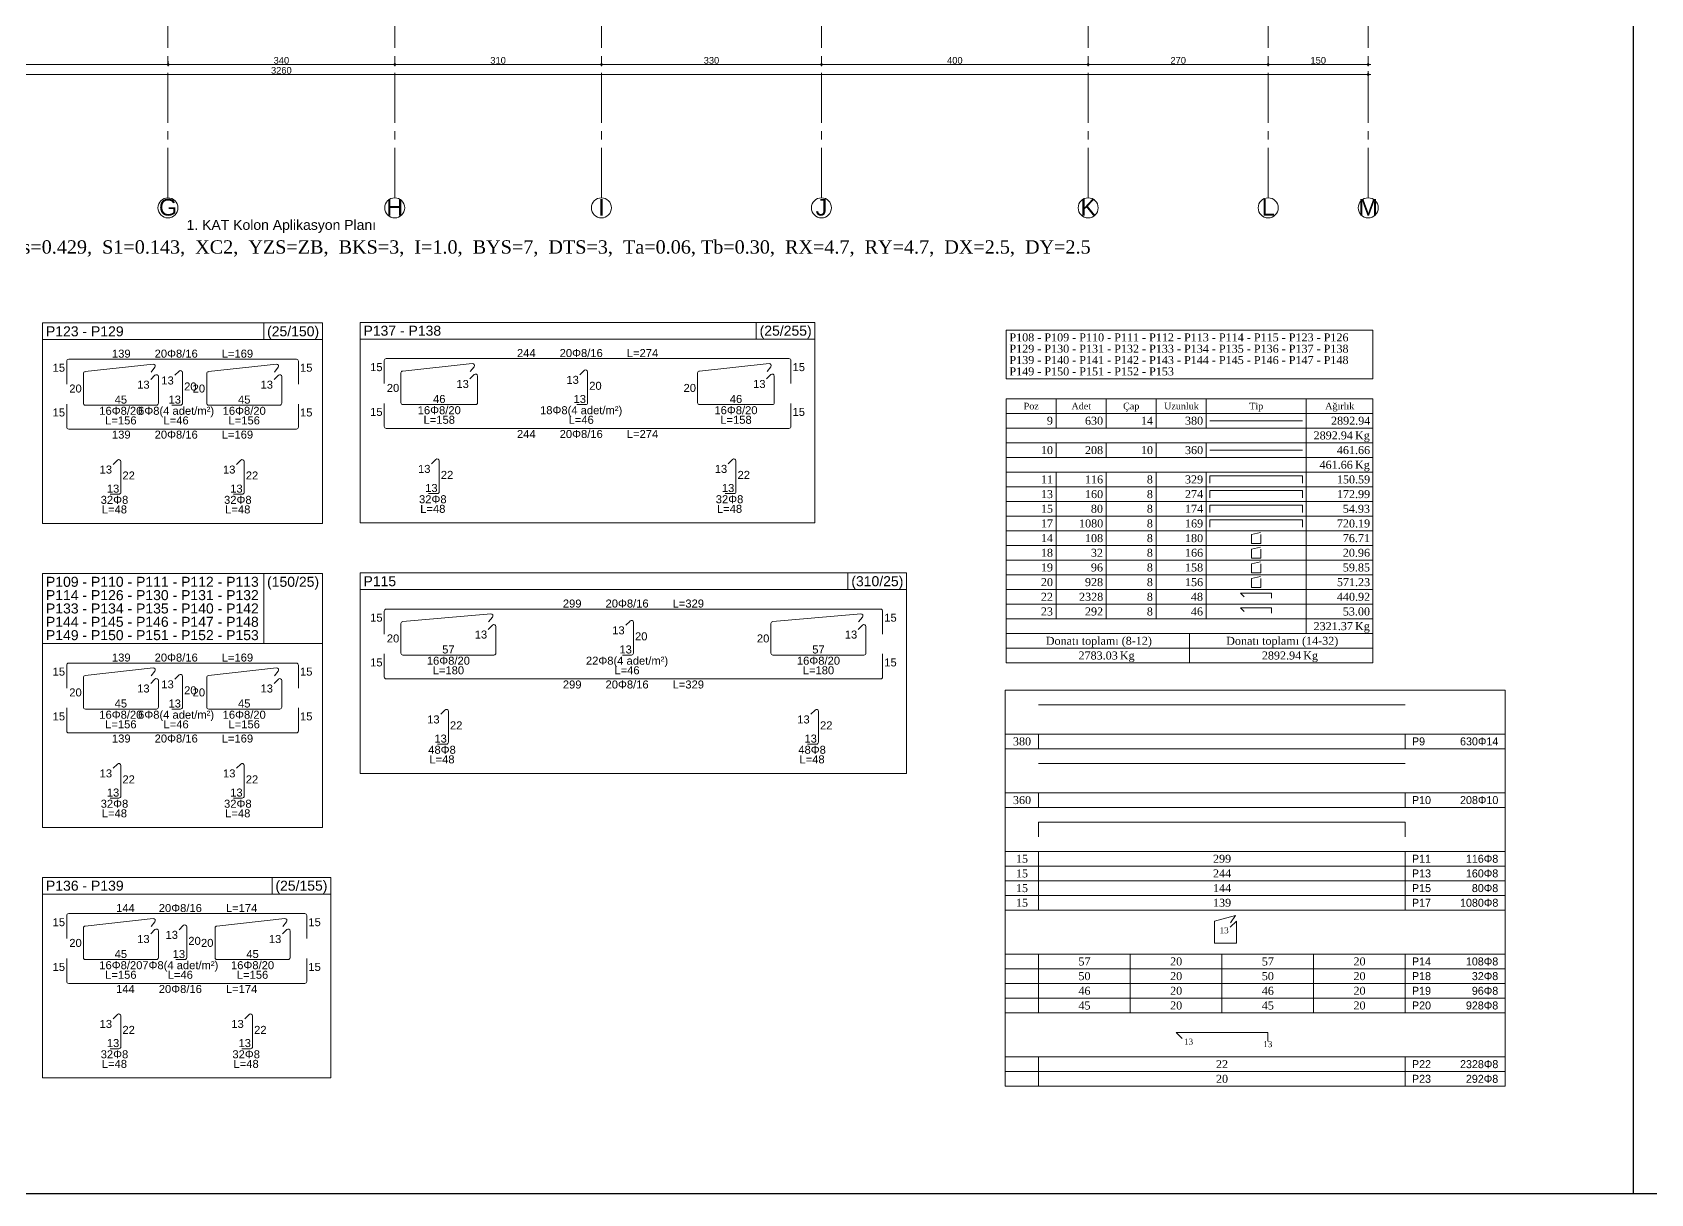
# Model space of a CAD drawing. Header units: millimetres. Extents: x 2232 to 85269, y -3593 to 5869.
# Drawn here: x 25993 to 28420, y 1369 to 3110 of the extents above; entities that cross this region are included whole.
import ezdxf

# ---------------------------------------------------------------- set-up
doc = ezdxf.new("R2010")
doc.units = ezdxf.units.MM
doc.linetypes.add('CENTER2', pattern=[112.5, 75, -12.5, 12.5, -12.5])
doc.linetypes.add('DASHDOT2', pattern=[12.7, 6.35, -3.175, 0, -3.175])
doc.layers.add('aks', color=251, linetype='DASHDOT2', lineweight=35)
for name, color, linetype in [('Donatı Metraj Tablosu', 7, 'Continuous'), ('Donatı Topl. Uzun. Yazısı', 7, 'Continuous'), ('Donatı Uz. Yazısı', 7, 'Continuous'), ('Donatı Yazısı', 7, 'Continuous'), ('Donatı Çizgisi', 7, 'Continuous'), ('Kolon', 7, 'Continuous'), ('Standart', 7, 'Continuous'), ('Ölçülendirme', 7, 'Continuous')]:
    doc.layers.add(name, color=color, linetype=linetype)
doc.styles.add('arial_1_18', font='arial.ttf', dxfattribs={"height": 0.2})
doc.styles.add('symbol_1_18', font='symbol.ttf', dxfattribs={"height": 0.2})
doc.styles.add('times new roman_1_18', font='times.ttf', dxfattribs={"height": 0.2})

# ---------------------------------------------------------------- blocks, each defined once
blk = doc.blocks.new('IDE999Entity6793')
at = {"layer": 'Donatı Çizgisi', "color": 1, "linetype": 'Continuous', "lineweight": 5}
for points in [[(16224.8, 2346.9), (16224.8, 2312.4)], [(16569.3, 2349.9), (16227.8, 2349.9)], [(16393.4, 2332.2), (16387.1, 2325.8)], [(16398.5, 2284), (16398.5, 2330.1)], [(16572.3, 2312.4), (16572.3, 2346.9)], [(16224.8, 2282.8), (16224.8, 2248.3)], [(16572.3, 2248.3), (16572.3, 2282.8)], [(16382.3, 2281), (16395.5, 2281)], [(16227.8, 2245.3), (16569.3, 2245.3)], [(16300.9, 2198.6), (16294.6, 2192.3)], [(16306, 2150.5), (16306, 2196.5)], [(16485.9, 2198.6), (16479.6, 2192.3)], [(16491, 2150.5), (16491, 2196.5)], [(16289.8, 2147.5), (16303, 2147.5)], [(16474.8, 2147.5), (16488, 2147.5)]]:
    blk.add_lwpolyline(points, dxfattribs=at)
at = {"layer": 'Donatı Çizgisi', "color": 5, "linetype": 'Continuous', "lineweight": 5}
for points in [[(16354.4, 2342.7), (16252.5, 2331.3)], [(16351.5, 2330.8), (16357.1, 2337.8)], [(16539.4, 2342.7), (16437.5, 2331.3)], [(16536.5, 2330.8), (16542.1, 2337.8)], [(16249.8, 2328.4), (16249.8, 2284)], [(16357.2, 2325.9), (16350.8, 2319.6)], [(16362.3, 2284), (16362.3, 2323.8)], [(16434.8, 2328.4), (16434.8, 2284)], [(16542.2, 2325.9), (16535.8, 2319.6)], [(16547.3, 2284), (16547.3, 2323.8)], [(16252.8, 2281), (16359.3, 2281)], [(16437.8, 2281), (16544.3, 2281)]]:
    blk.add_lwpolyline(points, dxfattribs=at)
at = {"layer": 'Donatı Çizgisi', "color": 1, "linetype": 'Continuous', "lineweight": 5}
for centre, start, end in [((16227.8, 2346.9), 90, 180), ((16395.5, 2330.1), 0, 135), ((16569.3, 2346.9), 0, 90), ((16395.5, 2284), 270, 0), ((16227.8, 2248.3), 180, 270), ((16569.3, 2248.3), 270, 0), ((16303, 2196.5), 0, 135), ((16488, 2196.5), 0, 135), ((16303, 2150.5), 270, 0), ((16488, 2150.5), 270, 0)]:
    blk.add_arc(centre, 3, start, end, dxfattribs=at)
at = {"layer": 'Donatı Çizgisi', "color": 5, "linetype": 'Continuous', "lineweight": 5}
for centre, start, end in [((16252.8, 2328.4), 96.3402, 180), ((16354.7, 2339.7), 321.3402, 96.3402), ((16437.8, 2328.4), 96.3402, 180), ((16539.7, 2339.7), 321.3402, 96.3402), ((16359.3, 2323.8), 0, 135), ((16544.3, 2323.8), 0, 135), ((16252.8, 2284), 180, 270), ((16359.3, 2284), 270, 0), ((16437.8, 2284), 180, 270), ((16544.3, 2284), 270, 0)]:
    blk.add_arc(centre, 3, start, end, dxfattribs=at)
at = {"layer": 'Standart', "color": 1, "linetype": 'Continuous', "lineweight": 5}
for points in [[(16188.7, 2379.4), (16188.7, 2484.4)], [(16188.7, 2484.4), (16608.3, 2484.4)], [(16520.3, 2484.4), (16520.3, 2379.4)], [(16608.3, 2484.4), (16608.3, 2379.4)], [(16188.7, 2379.4), (16608.3, 2379.4)], [(16188.7, 2103.7), (16188.7, 2379.4)], [(16608.3, 2379.4), (16608.3, 2103.7)], [(16608.3, 2103.7), (16188.7, 2103.7)]]:
    blk.add_lwpolyline(points, dxfattribs=at)
at = {"layer": 'Donatı Topl. Uzun. Yazısı', "color": 1, "linetype": 'Continuous', "lineweight": 5, "style": 'arial_1_18'}
for s, p in [('L=169', (16457.3, 2352.3)), ('L=156', (16282.5, 2252.2)), ('L=46', (16370, 2252.2)), ('L=156', (16467.5, 2252.2)), ('L=169', (16457.3, 2230.9)), ('L=48', (16277.5, 2118.7)), ('L=48', (16462.5, 2118.7))]:
    blk.add_text(s, height=12, rotation=360, dxfattribs=at).set_placement(p)
at = {"layer": 'Donatı Uz. Yazısı', "color": 1, "linetype": 'Continuous', "lineweight": 5, "style": 'arial_1_18'}
for s, p in [('139', (16292.7, 2352.3)), ('15', (16203.7, 2331.2)), ('15', (16574.7, 2331.2)), ('20', (16228.7, 2300)), ('13', (16330.5, 2305.9)), ('13', (16366.7, 2312.1)), ('20', (16400.9, 2303.2)), ('20', (16413.7, 2300)), ('13', (16515.5, 2305.9)), ('45', (16296.7, 2283.4)), ('13', (16377.5, 2283.4)), ('45', (16481.7, 2283.4)), ('15', (16203.7, 2264.1)), ('15', (16574.7, 2264.1)), ('139', (16292.7, 2230.9)), ('13', (16274.2, 2178.6)), ('13', (16459.2, 2178.6)), ('13', (16285, 2149.9)), ('22', (16308.4, 2169.6)), ('13', (16470, 2149.9)), ('22', (16493.4, 2169.6))]:
    blk.add_text(s, height=12, rotation=360, dxfattribs=at).set_placement(p)
at = {"layer": 'Donatı Yazısı', "color": 1, "linetype": 'Continuous', "lineweight": 5, "style": 'arial_1_18'}
for s, p in [('20Φ8/16', (16356.7, 2352.3)), ('16Φ8/20', (16273.7, 2266.6)), ('6Φ8(4 adet/m²)', (16331.9, 2266.6)), ('16Φ8/20', (16458.7, 2266.6)), ('20Φ8/16', (16356.7, 2230.9)), ('32Φ8', (16275.8, 2133.1)), ('32Φ8', (16460.8, 2133.1))]:
    blk.add_text(s, height=12, rotation=360, dxfattribs=at).set_placement(p)
at = {"layer": 'Standart', "color": 1, "linetype": 'Continuous', "lineweight": 5, "style": 'arial_1_18'}
for s, p in [('P109 - P110 - P111 - P112 - P113', (16193.7, 2464.4)), ('(150/25)', (16525.3, 2464.4)), ('P114 - P126 - P130 - P131 - P132', (16193.7, 2444.4)), ('P133 - P134 - P135 - P140 - P142', (16193.7, 2424.4)), ('P144 - P145 - P146 - P147 - P148', (16193.7, 2404.4)), ('P149 - P150 - P151 - P152 - P153', (16193.7, 2384.4))]:
    blk.add_text(s, height=15, dxfattribs=at).set_placement(p)
blk = doc.blocks.new('IDE999Entity6794')
at = {"layer": 'Donatı Çizgisi', "color": 1, "linetype": 'Continuous', "lineweight": 5}
for points in [[(16224.8, 1595.6), (16224.8, 1561.1)], [(16831.8, 1598.6), (16227.8, 1598.6)], [(16524.7, 1580.9), (16518.3, 1574.5)], [(16529.8, 1532.7), (16529.8, 1578.8)], [(16834.8, 1561.1), (16834.8, 1595.6)], [(16224.8, 1531.5), (16224.8, 1497)], [(16513.5, 1529.7), (16526.8, 1529.7)], [(16834.8, 1497), (16834.8, 1531.5)], [(16227.8, 1494), (16831.8, 1494)], [(16302.2, 1447.3), (16295.8, 1441)], [(16307.3, 1399.2), (16307.3, 1445.2)], [(16747.2, 1447.3), (16740.8, 1441)], [(16752.3, 1399.2), (16752.3, 1445.2)], [(16291, 1396.2), (16304.3, 1396.2)], [(16736, 1396.2), (16749.3, 1396.2)]]:
    blk.add_lwpolyline(points, dxfattribs=at)
at = {"layer": 'Donatı Çizgisi', "color": 5, "linetype": 'Continuous', "lineweight": 5}
for points in [[(16356.9, 1591.4), (16252.5, 1580)], [(16353.9, 1579.5), (16359.6, 1586.5)], [(16801.9, 1591.4), (16697.5, 1580)], [(16798.9, 1579.5), (16804.6, 1586.5)], [(16249.8, 1577.1), (16249.8, 1532.7)], [(16359.7, 1574.6), (16353.3, 1568.3)], [(16364.8, 1532.7), (16364.8, 1572.5)], [(16694.8, 1577.1), (16694.8, 1532.7)], [(16804.7, 1574.6), (16798.3, 1568.3)], [(16809.8, 1532.7), (16809.8, 1572.5)], [(16252.8, 1529.7), (16361.8, 1529.7)], [(16697.8, 1529.7), (16806.8, 1529.7)]]:
    blk.add_lwpolyline(points, dxfattribs=at)
at = {"layer": 'Donatı Çizgisi', "color": 1, "linetype": 'Continuous', "lineweight": 5}
for centre, start, end in [((16227.8, 1595.6), 90, 180), ((16526.8, 1578.8), 0, 135), ((16831.8, 1595.6), 0, 90), ((16526.8, 1532.7), 270, 0), ((16227.8, 1497), 180, 270), ((16831.8, 1497), 270, 0), ((16304.3, 1445.2), 0, 135), ((16749.3, 1445.2), 0, 135), ((16304.3, 1399.2), 270, 0), ((16749.3, 1399.2), 270, 0)]:
    blk.add_arc(centre, 3, start, end, dxfattribs=at)
at = {"layer": 'Donatı Çizgisi', "color": 5, "linetype": 'Continuous', "lineweight": 5}
for centre, start, end in [((16252.8, 1577.1), 96.2034, 180), ((16357.2, 1588.4), 321.2034, 96.2034), ((16697.8, 1577.1), 96.2034, 180), ((16802.2, 1588.4), 321.2034, 96.2034), ((16361.8, 1572.5), 0, 135), ((16806.8, 1572.5), 0, 135), ((16252.8, 1532.7), 180, 270), ((16361.8, 1532.7), 270, 0), ((16697.8, 1532.7), 180, 270), ((16806.8, 1532.7), 270, 0)]:
    blk.add_arc(centre, 3, start, end, dxfattribs=at)
at = {"layer": 'Standart', "color": 1, "linetype": 'Continuous', "lineweight": 5}
for points in [[(16188.7, 1628), (16188.7, 1653)], [(16188.7, 1653), (16870.8, 1653)], [(16782.8, 1653), (16782.8, 1628)], [(16870.8, 1653), (16870.8, 1628)], [(16188.7, 1628), (16870.8, 1628)], [(16188.7, 1352.4), (16188.7, 1628)], [(16870.8, 1628), (16870.8, 1352.4)], [(16870.8, 1352.4), (16188.7, 1352.4)]]:
    blk.add_lwpolyline(points, dxfattribs=at)
at = {"layer": 'Donatı Topl. Uzun. Yazısı', "color": 1, "linetype": 'Continuous', "lineweight": 5, "style": 'arial_1_18'}
for s, p in [('L=274', (16588.6, 1601)), ('L=158', (16283.8, 1500.9)), ('L=46', (16501.3, 1500.9)), ('L=158', (16728.8, 1500.9)), ('L=274', (16588.6, 1479.6)), ('L=48', (16278.8, 1367.4)), ('L=48', (16723.8, 1367.4))]:
    blk.add_text(s, height=12, rotation=360, dxfattribs=at).set_placement(p)
at = {"layer": 'Donatı Uz. Yazısı', "color": 1, "linetype": 'Continuous', "lineweight": 5, "style": 'arial_1_18'}
for s, p in [('244', (16423.9, 1601)), ('15', (16203.7, 1579.9)), ('15', (16837.2, 1579.9)), ('20', (16228.7, 1548.7)), ('13', (16333, 1554.6)), ('13', (16498, 1560.8)), ('20', (16532.2, 1551.9)), ('20', (16673.7, 1548.7)), ('13', (16778, 1554.6)), ('46', (16298, 1532.1)), ('13', (16508.7, 1532.1)), ('46', (16743, 1532.1)), ('15', (16203.7, 1512.8)), ('15', (16837.2, 1512.8)), ('244', (16423.9, 1479.6)), ('13', (16275.5, 1427.3)), ('13', (16720.5, 1427.3)), ('13', (16286.2, 1398.6)), ('22', (16309.7, 1418.3)), ('13', (16731.2, 1398.6)), ('22', (16754.7, 1418.3))]:
    blk.add_text(s, height=12, rotation=360, dxfattribs=at).set_placement(p)
at = {"layer": 'Donatı Yazısı', "color": 1, "linetype": 'Continuous', "lineweight": 5, "style": 'arial_1_18'}
for s, p in [('20Φ8/16', (16487.9, 1601)), ('16Φ8/20', (16275, 1515.3)), ('18Φ8(4 adet/m²)', (16458.5, 1515.3)), ('16Φ8/20', (16720, 1515.3)), ('20Φ8/16', (16487.9, 1479.6)), ('32Φ8', (16277, 1381.8)), ('32Φ8', (16722, 1381.8))]:
    blk.add_text(s, height=12, rotation=360, dxfattribs=at).set_placement(p)
at = {"layer": 'Standart', "color": 1, "linetype": 'Continuous', "lineweight": 5, "style": 'arial_1_18'}
for s, p in [('P137 - P138', (16193.7, 1633)), ('(25/255)', (16787.8, 1633))]:
    blk.add_text(s, height=15, dxfattribs=at).set_placement(p)
blk = doc.blocks.new('IDE999Entity6795')
at = {"layer": 'Donatı Çizgisi', "color": 1, "linetype": 'Continuous', "lineweight": 5}
for points in [[(16224.8, 1971.3), (16224.8, 1936.8)], [(16581.8, 1974.3), (16227.8, 1974.3)], [(16584.8, 1936.8), (16584.8, 1971.3)], [(16399.7, 1956.5), (16393.3, 1950.2)], [(16404.8, 1908.4), (16404.8, 1954.4)], [(16224.8, 1907.2), (16224.8, 1872.7)], [(16388.5, 1905.4), (16401.8, 1905.4)], [(16584.8, 1872.7), (16584.8, 1907.2)], [(16227.8, 1869.7), (16581.8, 1869.7)], [(16300.9, 1823), (16294.6, 1816.6)], [(16306, 1774.8), (16306, 1820.9)], [(16498.4, 1823), (16492.1, 1816.6)], [(16503.5, 1774.8), (16503.5, 1820.9)], [(16289.8, 1771.8), (16303, 1771.8)], [(16487.3, 1771.8), (16500.5, 1771.8)]]:
    blk.add_lwpolyline(points, dxfattribs=at)
at = {"layer": 'Donatı Çizgisi', "color": 5, "linetype": 'Continuous', "lineweight": 5}
for points in [[(16354.4, 1967), (16252.5, 1955.7)], [(16551.9, 1967), (16450, 1955.7)], [(16249.8, 1952.7), (16249.8, 1908.4)], [(16357.2, 1950.3), (16350.8, 1943.9)], [(16351.5, 1955.1), (16357.1, 1962.2)], [(16362.3, 1908.4), (16362.3, 1948.2)], [(16447.3, 1952.7), (16447.3, 1908.4)], [(16554.7, 1950.3), (16548.3, 1943.9)], [(16549, 1955.1), (16554.6, 1962.2)], [(16559.8, 1908.4), (16559.8, 1948.2)], [(16252.8, 1905.4), (16359.3, 1905.4)], [(16450.3, 1905.4), (16556.8, 1905.4)]]:
    blk.add_lwpolyline(points, dxfattribs=at)
at = {"layer": 'Donatı Çizgisi', "color": 1, "linetype": 'Continuous', "lineweight": 5}
for centre, start, end in [((16227.8, 1971.3), 90, 180), ((16581.8, 1971.3), 0, 90), ((16401.8, 1954.4), 0, 135), ((16401.8, 1908.4), 270, 0), ((16227.8, 1872.7), 180, 270), ((16581.8, 1872.7), 270, 0), ((16303, 1820.9), 0, 135), ((16500.5, 1820.9), 0, 135), ((16303, 1774.8), 270, 0), ((16500.5, 1774.8), 270, 0)]:
    blk.add_arc(centre, 3, start, end, dxfattribs=at)
at = {"layer": 'Donatı Çizgisi', "color": 5, "linetype": 'Continuous', "lineweight": 5}
for centre, start, end in [((16354.7, 1964), 321.3402, 96.3402), ((16552.2, 1964), 321.3402, 96.3402), ((16252.8, 1952.7), 96.3402, 180), ((16359.3, 1948.2), 0, 135), ((16450.3, 1952.7), 96.3402, 180), ((16556.8, 1948.2), 0, 135), ((16252.8, 1908.4), 180, 270), ((16359.3, 1908.4), 270, 0), ((16450.3, 1908.4), 180, 270), ((16556.8, 1908.4), 270, 0)]:
    blk.add_arc(centre, 3, start, end, dxfattribs=at)
at = {"layer": 'Standart', "color": 1, "linetype": 'Continuous', "lineweight": 5}
for points in [[(16188.7, 2003.7), (16188.7, 2028.7)], [(16188.7, 2028.7), (16620.8, 2028.7)], [(16532.8, 2028.7), (16532.8, 2003.7)], [(16620.8, 2028.7), (16620.8, 2003.7)], [(16188.7, 2003.7), (16620.8, 2003.7)], [(16188.7, 1728), (16188.7, 2003.7)], [(16620.8, 2003.7), (16620.8, 1728)], [(16620.8, 1728), (16188.7, 1728)]]:
    blk.add_lwpolyline(points, dxfattribs=at)
at = {"layer": 'Donatı Topl. Uzun. Yazısı', "color": 1, "linetype": 'Continuous', "lineweight": 5, "style": 'arial_1_18'}
for s, p in [('L=174', (16463.6, 1976.7)), ('L=156', (16282.5, 1876.6)), ('L=46', (16376.3, 1876.6)), ('L=156', (16480, 1876.6)), ('L=174', (16463.6, 1855.3)), ('L=48', (16277.5, 1743)), ('L=48', (16475, 1743))]:
    blk.add_text(s, height=12, rotation=360, dxfattribs=at).set_placement(p)
at = {"layer": 'Donatı Uz. Yazısı', "color": 1, "linetype": 'Continuous', "lineweight": 5, "style": 'arial_1_18'}
for s, p in [('15', (16203.7, 1955.5)), ('144', (16298.9, 1976.7)), ('15', (16587.2, 1955.5)), ('13', (16330.5, 1930.2)), ('13', (16373, 1936.5)), ('13', (16528, 1930.2)), ('20', (16228.7, 1924.4)), ('45', (16296.7, 1907.8)), ('13', (16383.7, 1907.8)), ('20', (16407.2, 1927.5)), ('20', (16426.2, 1924.4)), ('45', (16494.2, 1907.8)), ('15', (16203.7, 1888.4)), ('15', (16587.2, 1888.4)), ('144', (16298.9, 1855.3)), ('13', (16274.2, 1802.9)), ('22', (16308.4, 1794)), ('13', (16471.7, 1802.9)), ('22', (16505.9, 1794)), ('13', (16285, 1774.2)), ('13', (16482.5, 1774.2))]:
    blk.add_text(s, height=12, rotation=360, dxfattribs=at).set_placement(p)
at = {"layer": 'Donatı Yazısı', "color": 1, "linetype": 'Continuous', "lineweight": 5, "style": 'arial_1_18'}
for s, p in [('20Φ8/16', (16362.9, 1976.7)), ('16Φ8/20', (16273.7, 1891)), ('7Φ8(4 adet/m²)', (16338.2, 1891)), ('16Φ8/20', (16471.2, 1891)), ('20Φ8/16', (16362.9, 1855.3)), ('32Φ8', (16275.8, 1757.4)), ('32Φ8', (16473.3, 1757.4))]:
    blk.add_text(s, height=12, rotation=360, dxfattribs=at).set_placement(p)
at = {"layer": 'Standart', "color": 1, "linetype": 'Continuous', "lineweight": 5, "style": 'arial_1_18'}
for s, p in [('P136 - P139', (16193.7, 2008.7)), ('(25/155)', (16537.8, 2008.7))]:
    blk.add_text(s, height=15, dxfattribs=at).set_placement(p)
blk = doc.blocks.new('IDE999Entity6796')
at = {"layer": 'Donatı Çizgisi', "color": 1, "linetype": 'Continuous', "lineweight": 5}
for points in [[(16224.8, 2802.6), (16224.8, 2768.1)], [(16569.3, 2805.6), (16227.8, 2805.6)], [(16572.3, 2768.1), (16572.3, 2802.6)], [(16393.4, 2787.8), (16387.1, 2781.5)], [(16398.5, 2739.7), (16398.5, 2785.7)], [(16224.8, 2738.5), (16224.8, 2704)], [(16382.3, 2736.7), (16395.5, 2736.7)], [(16572.3, 2704), (16572.3, 2738.5)], [(16227.8, 2701), (16569.3, 2701)], [(16300.9, 2654.3), (16294.6, 2647.9)], [(16306, 2606.2), (16306, 2652.2)], [(16485.9, 2654.3), (16479.6, 2647.9)], [(16491, 2606.2), (16491, 2652.2)], [(16289.8, 2603.2), (16303, 2603.2)], [(16474.8, 2603.2), (16488, 2603.2)]]:
    blk.add_lwpolyline(points, dxfattribs=at)
at = {"layer": 'Donatı Çizgisi', "color": 5, "linetype": 'Continuous', "lineweight": 5}
for points in [[(16354.4, 2798.3), (16252.5, 2787)], [(16351.5, 2786.4), (16357.1, 2793.5)], [(16539.4, 2798.3), (16437.5, 2787)], [(16536.5, 2786.4), (16542.1, 2793.5)], [(16249.8, 2784), (16249.8, 2739.7)], [(16357.2, 2781.6), (16350.8, 2775.2)], [(16362.3, 2739.7), (16362.3, 2779.5)], [(16434.8, 2784), (16434.8, 2739.7)], [(16542.2, 2781.6), (16535.8, 2775.2)], [(16547.3, 2739.7), (16547.3, 2779.5)], [(16252.8, 2736.7), (16359.3, 2736.7)], [(16437.8, 2736.7), (16544.3, 2736.7)]]:
    blk.add_lwpolyline(points, dxfattribs=at)
at = {"layer": 'Donatı Çizgisi', "color": 1, "linetype": 'Continuous', "lineweight": 5}
for centre, start, end in [((16227.8, 2802.6), 90, 180), ((16569.3, 2802.6), 0, 90), ((16395.5, 2785.7), 0, 135), ((16395.5, 2739.7), 270, 0), ((16227.8, 2704), 180, 270), ((16569.3, 2704), 270, 0), ((16303, 2652.2), 0, 135), ((16488, 2652.2), 0, 135), ((16303, 2606.2), 270, 0), ((16488, 2606.2), 270, 0)]:
    blk.add_arc(centre, 3, start, end, dxfattribs=at)
at = {"layer": 'Donatı Çizgisi', "color": 5, "linetype": 'Continuous', "lineweight": 5}
for centre, start, end in [((16354.7, 2795.3), 321.3402, 96.3402), ((16539.7, 2795.3), 321.3402, 96.3402), ((16252.8, 2784), 96.3402, 180), ((16359.3, 2779.5), 0, 135), ((16437.8, 2784), 96.3402, 180), ((16544.3, 2779.5), 0, 135), ((16252.8, 2739.7), 180, 270), ((16359.3, 2739.7), 270, 0), ((16437.8, 2739.7), 180, 270), ((16544.3, 2739.7), 270, 0)]:
    blk.add_arc(centre, 3, start, end, dxfattribs=at)
at = {"layer": 'Standart', "color": 1, "linetype": 'Continuous', "lineweight": 5}
for points in [[(16188.7, 2835), (16188.7, 2860)], [(16188.7, 2860), (16608.3, 2860)], [(16520.3, 2860), (16520.3, 2835)], [(16608.3, 2860), (16608.3, 2835)], [(16188.7, 2835), (16608.3, 2835)], [(16188.7, 2559.4), (16188.7, 2835)], [(16608.3, 2835), (16608.3, 2559.4)], [(16608.3, 2559.4), (16188.7, 2559.4)]]:
    blk.add_lwpolyline(points, dxfattribs=at)
at = {"layer": 'Donatı Topl. Uzun. Yazısı', "color": 1, "linetype": 'Continuous', "lineweight": 5, "style": 'arial_1_18'}
for s, p in [('L=169', (16457.3, 2808)), ('L=156', (16282.5, 2707.9)), ('L=46', (16370, 2707.9)), ('L=156', (16467.5, 2707.9)), ('L=169', (16457.3, 2686.6)), ('L=48', (16277.5, 2574.4)), ('L=48', (16462.5, 2574.4))]:
    blk.add_text(s, height=12, rotation=360, dxfattribs=at).set_placement(p)
at = {"layer": 'Donatı Uz. Yazısı', "color": 1, "linetype": 'Continuous', "lineweight": 5, "style": 'arial_1_18'}
for s, p in [('139', (16292.7, 2808)), ('15', (16203.7, 2786.9)), ('15', (16574.7, 2786.9)), ('20', (16228.7, 2755.7)), ('13', (16330.5, 2761.5)), ('13', (16366.7, 2767.8)), ('20', (16400.9, 2758.8)), ('20', (16413.7, 2755.7)), ('13', (16515.5, 2761.5)), ('45', (16296.7, 2739.1)), ('13', (16377.5, 2739.1)), ('45', (16481.7, 2739.1)), ('15', (16203.7, 2719.8)), ('15', (16574.7, 2719.8)), ('139', (16292.7, 2686.6)), ('13', (16274.2, 2634.2)), ('13', (16459.2, 2634.2)), ('22', (16308.4, 2625.3)), ('22', (16493.4, 2625.3)), ('13', (16285, 2605.6)), ('13', (16470, 2605.6))]:
    blk.add_text(s, height=12, rotation=360, dxfattribs=at).set_placement(p)
at = {"layer": 'Donatı Yazısı', "color": 1, "linetype": 'Continuous', "lineweight": 5, "style": 'arial_1_18'}
for s, p in [('20Φ8/16', (16356.7, 2808)), ('16Φ8/20', (16273.7, 2722.3)), ('6Φ8(4 adet/m²)', (16331.9, 2722.3)), ('16Φ8/20', (16458.7, 2722.3)), ('20Φ8/16', (16356.7, 2686.6)), ('32Φ8', (16275.8, 2588.8)), ('32Φ8', (16460.8, 2588.8))]:
    blk.add_text(s, height=12, rotation=360, dxfattribs=at).set_placement(p)
at = {"layer": 'Standart', "color": 1, "linetype": 'Continuous', "lineweight": 5, "style": 'arial_1_18'}
for s, p in [('P123 - P129', (16193.7, 2840)), ('(25/150)', (16525.3, 2840))]:
    blk.add_text(s, height=15, dxfattribs=at).set_placement(p)
blk = doc.blocks.new('IDE999Entity6797')
at = {"layer": 'Donatı Çizgisi', "color": 1, "linetype": 'Continuous', "lineweight": 5}
for points in [[(16224.8, 1220), (16224.8, 1185.5)], [(16969.3, 1223), (16227.8, 1223)], [(16972.3, 1185.5), (16972.3, 1220)], [(16593.4, 1205.2), (16587.1, 1198.9)], [(16598.5, 1157.1), (16598.5, 1203.1)], [(16224.8, 1155.9), (16224.8, 1121.4)], [(16582.3, 1154.1), (16595.5, 1154.1)], [(16972.3, 1121.4), (16972.3, 1155.9)], [(16227.8, 1118.4), (16969.3, 1118.4)], [(16315.9, 1071.7), (16309.6, 1065.3)], [(16321, 1023.5), (16321, 1069.6)], [(16870.9, 1071.7), (16864.6, 1065.3)], [(16876, 1023.5), (16876, 1069.6)], [(16304.8, 1020.5), (16318, 1020.5)], [(16859.8, 1020.5), (16873, 1020.5)]]:
    blk.add_lwpolyline(points, dxfattribs=at)
at = {"layer": 'Donatı Çizgisi', "color": 5, "linetype": 'Continuous', "lineweight": 5}
for points in [[(16384.5, 1215.9), (16252.5, 1204.3)], [(16939.5, 1215.9), (16807.5, 1204.3)], [(16249.8, 1201.4), (16249.8, 1157.1)], [(16387.2, 1199), (16380.8, 1192.6)], [(16381.3, 1204.1), (16387.1, 1211)], [(16392.3, 1157.1), (16392.3, 1196.9)], [(16804.8, 1201.4), (16804.8, 1157.1)], [(16942.2, 1199), (16935.8, 1192.6)], [(16936.3, 1204.1), (16942.1, 1211)], [(16947.3, 1157.1), (16947.3, 1196.9)], [(16252.8, 1154.1), (16389.3, 1154.1)], [(16807.8, 1154.1), (16944.3, 1154.1)]]:
    blk.add_lwpolyline(points, dxfattribs=at)
at = {"layer": 'Donatı Çizgisi', "color": 1, "linetype": 'Continuous', "lineweight": 5}
for centre, start, end in [((16227.8, 1220), 90, 180), ((16969.3, 1220), 0, 90), ((16595.5, 1203.1), 0, 135), ((16595.5, 1157.1), 270, 0), ((16227.8, 1121.4), 180, 270), ((16969.3, 1121.4), 270, 0), ((16318, 1069.6), 0, 135), ((16873, 1069.6), 0, 135), ((16318, 1023.5), 270, 0), ((16873, 1023.5), 270, 0)]:
    blk.add_arc(centre, 3, start, end, dxfattribs=at)
at = {"layer": 'Donatı Çizgisi', "color": 5, "linetype": 'Continuous', "lineweight": 5}
for centre, start, end in [((16384.8, 1212.9), 320.0131, 95.0131), ((16939.8, 1212.9), 320.0131, 95.0131), ((16252.8, 1201.4), 95.0131, 180), ((16389.3, 1196.9), 0, 135), ((16807.8, 1201.4), 95.0131, 180), ((16944.3, 1196.9), 0, 135), ((16252.8, 1157.1), 180, 270), ((16389.3, 1157.1), 270, 0), ((16807.8, 1157.1), 180, 270), ((16944.3, 1157.1), 270, 0)]:
    blk.add_arc(centre, 3, start, end, dxfattribs=at)
at = {"layer": 'Standart', "color": 1, "linetype": 'Continuous', "lineweight": 5}
for points in [[(16188.7, 1252.4), (16188.7, 1277.4)], [(16188.7, 1277.4), (17008.3, 1277.4)], [(16920.3, 1277.4), (16920.3, 1252.4)], [(17008.3, 1277.4), (17008.3, 1252.4)], [(16188.7, 1252.4), (17008.3, 1252.4)], [(16188.7, 976.7), (16188.7, 1252.4)], [(17008.3, 1252.4), (17008.3, 976.7)], [(17008.3, 976.7), (16188.7, 976.7)]]:
    blk.add_lwpolyline(points, dxfattribs=at)
at = {"layer": 'Donatı Topl. Uzun. Yazısı', "color": 1, "linetype": 'Continuous', "lineweight": 5, "style": 'arial_1_18'}
for s, p in [('L=329', (16657.3, 1225.4)), ('L=180', (16297.5, 1125.3)), ('L=46', (16570, 1125.3)), ('L=180', (16852.5, 1125.3)), ('L=329', (16657.3, 1104)), ('L=48', (16292.5, 991.7)), ('L=48', (16847.5, 991.7))]:
    blk.add_text(s, height=12, dxfattribs=at).set_placement(p)
at = {"layer": 'Donatı Uz. Yazısı', "color": 1, "linetype": 'Continuous', "lineweight": 5, "style": 'arial_1_18'}
for s, p in [('15', (16203.7, 1204.2)), ('299', (16492.7, 1225.4)), ('13', (16360.5, 1178.9)), ('13', (16566.7, 1185.2)), ('13', (16915.5, 1178.9)), ('20', (16228.7, 1173.1)), ('57', (16311.7, 1156.5)), ('13', (16577.5, 1156.5)), ('20', (16600.9, 1176.2)), ('20', (16783.7, 1173.1)), ('57', (16866.7, 1156.5)), ('15', (16974.7, 1137.1)), ('299', (16492.7, 1104)), ('13', (16289.2, 1051.6)), ('22', (16323.4, 1042.7)), ('13', (16844.2, 1051.6)), ('22', (16878.4, 1042.7)), ('13', (16300, 1022.9)), ('13', (16855, 1022.9))]:
    blk.add_text(s, height=12, dxfattribs=at).set_placement(p)
for p in [(16974.7, 1204.2), (16203.7, 1137.1)]:
    blk.add_text('15', height=12, rotation=360, dxfattribs=at).set_placement(p)
at = {"layer": 'Donatı Yazısı', "color": 1, "linetype": 'Continuous', "lineweight": 5, "style": 'arial_1_18'}
for s, p in [('20Φ8/16', (16556.7, 1225.4)), ('16Φ8/20', (16288.7, 1139.7)), ('22Φ8(4 adet/m²)', (16527.3, 1139.7)), ('16Φ8/20', (16843.7, 1139.7)), ('20Φ8/16', (16556.7, 1104)), ('48Φ8', (16290.8, 1006.1)), ('48Φ8', (16845.8, 1006.1))]:
    blk.add_text(s, height=12, dxfattribs=at).set_placement(p)
at = {"layer": 'Standart', "color": 1, "linetype": 'Continuous', "lineweight": 5, "style": 'arial_1_18'}
for s, p in [('P115', (16193.7, 1257.4)), ('(310/25)', (16925.3, 1257.4))]:
    blk.add_text(s, height=15, dxfattribs=at).set_placement(p)
blk = doc.blocks.new('IDE999Entity6799')
at = {"layer": 'Donatı Metraj Tablosu', "color": 1, "linetype": 'Continuous', "lineweight": 5}
for points in [[(16448.1, -228), (16998.1, -228)], [(16448.1, -228), (16448.1, -624)], [(16523.1, -228), (16523.1, -272)], [(16598.1, -228), (16598.1, -272)], [(16673.1, -228), (16673.1, -272)], [(16748.1, -228), (16748.1, -272)], [(16898.1, -228), (16898.1, -580)], [(16998.1, -228), (16998.1, -624)], [(16448.1, -250), (16998.1, -250)], [(16753.6, -261), (16892.6, -261)], [(16448.1, -272), (16998.1, -272)], [(16448.1, -294), (16998.1, -294)], [(16523.1, -294), (16523.1, -316)], [(16598.1, -294), (16598.1, -316)], [(16673.1, -294), (16673.1, -316)], [(16748.1, -294), (16748.1, -316)], [(16753.6, -305), (16892.6, -305)], [(16448.1, -316), (16998.1, -316)], [(16448.1, -338), (16998.1, -338)], [(16523.1, -338), (16523.1, -558)], [(16598.1, -338), (16598.1, -558)], [(16673.1, -338), (16673.1, -558)], [(16748.1, -338), (16748.1, -558)], [(16448.1, -360), (16998.1, -360)], [(16753.6, -343.5), (16892.6, -343.5)], [(16753.6, -354.5), (16753.6, -343.5)], [(16892.6, -354.5), (16892.6, -343.5)], [(16448.1, -382), (16998.1, -382)], [(16753.6, -365.5), (16892.6, -365.5)], [(16753.6, -376.5), (16753.6, -365.5)], [(16753.6, -387.5), (16892.6, -387.5)], [(16753.6, -398.5), (16753.6, -387.5)], [(16892.6, -376.5), (16892.6, -365.5)], [(16892.6, -398.5), (16892.6, -387.5)], [(16448.1, -404), (16998.1, -404)], [(16753.6, -409.5), (16892.6, -409.5)], [(16753.6, -420.5), (16753.6, -409.5)], [(16892.6, -420.5), (16892.6, -409.5)], [(16448.1, -426), (16998.1, -426)], [(16816.2, -431.5), (16829.6, -428.8)], [(16816.2, -445.3), (16816.2, -431.5)], [(16829.9, -431.5), (16829.9, -445.3)], [(16448.1, -448), (16998.1, -448)], [(16829.9, -445.3), (16816.2, -445.3)], [(16816.2, -453.5), (16829.6, -450.8)], [(16816.2, -467.3), (16816.2, -453.5)], [(16829.9, -453.5), (16829.9, -467.3)], [(16448.1, -470), (16998.1, -470)], [(16829.9, -467.3), (16816.2, -467.3)], [(16816.2, -475.5), (16829.6, -472.8)], [(16816.2, -489.3), (16816.2, -475.5)], [(16829.9, -475.5), (16829.9, -489.3)], [(16448.1, -492), (16998.1, -492)], [(16829.9, -489.3), (16816.2, -489.3)], [(16816.2, -497.5), (16829.6, -494.8)], [(16816.2, -511.3), (16816.2, -497.5)], [(16829.9, -497.5), (16829.9, -511.3)], [(16448.1, -514), (16998.1, -514)], [(16799.9, -519.5), (16846.2, -519.5)], [(16799.9, -519.5), (16805.4, -525)], [(16829.9, -511.3), (16816.2, -511.3)], [(16846.2, -519.5), (16846.2, -527.3)], [(16448.1, -536), (16998.1, -536)], [(16448.1, -558), (16998.1, -558)], [(16799.9, -541.5), (16846.2, -541.5)], [(16799.9, -541.5), (16805.4, -547)], [(16846.2, -541.5), (16846.2, -549.3)], [(16448.1, -580), (16998.1, -580)], [(16723.1, -580), (16723.1, -624)], [(16448.1, -602), (16998.1, -602)], [(16448.1, -624), (16998.1, -624)]]:
    blk.add_lwpolyline(points, dxfattribs=at)
at = {"layer": 'Donatı Metraj Tablosu', "color": 1, "linetype": 'Continuous', "lineweight": 5, "style": 'times new roman_1_18'}
for s, height, p in [('Poz', 10, (16474.5, -244)), ('Adet', 10, (16546.2, -244)), ('Çap', 10, (16623.6, -244)), ('Uzunluk', 10, (16685.1, -244)), ('Tip', 10, (16812.8, -244)), ('Ağırlık', 10, (16926.7, -244)), ('9', 12, (16509.2, -267)), ('630', 12, (16566.4, -267)), ('14', 12, (16650.3, -267)), ('380', 12, (16716.4, -267)), ('2892.94', 12, (16935.4, -267)), ('2892.94', 12, (16909.3, -289)), ('Kg', 12, (16971.4, -289)), ('10', 12, (16500.3, -311)), ('208', 12, (16566.4, -311)), ('10', 12, (16650.3, -311)), ('360', 12, (16716.4, -311)), ('461.66', 12, (16944.2, -311)), ('461.66', 12, (16918.2, -333)), ('Kg', 12, (16971.4, -333)), ('11', 12, (16500.3, -355)), ('116', 12, (16566.4, -355)), ('8', 12, (16659.2, -355)), ('329', 12, (16716.4, -355)), ('150.59', 12, (16944.2, -355)), ('13', 12, (16500.3, -377)), ('15', 12, (16500.3, -399)), ('160', 12, (16566.4, -377)), ('80', 12, (16575.3, -399)), ('8', 12, (16659.2, -377)), ('8', 12, (16659.2, -399)), ('274', 12, (16716.4, -377)), ('174', 12, (16716.4, -399)), ('172.99', 12, (16944.2, -377)), ('54.93', 12, (16953.1, -399)), ('17', 12, (16500.3, -421)), ('1080', 12, (16557.5, -421)), ('8', 12, (16659.2, -421)), ('169', 12, (16716.4, -421)), ('720.19', 12, (16944.2, -421)), ('14', 12, (16500.3, -443)), ('108', 12, (16566.4, -443)), ('8', 12, (16659.2, -443)), ('180', 12, (16716.4, -443)), ('76.71', 12, (16953.1, -443)), ('18', 12, (16500.3, -465)), ('32', 12, (16575.3, -465)), ('8', 12, (16659.2, -465)), ('166', 12, (16716.4, -465)), ('20.96', 12, (16953.1, -465)), ('19', 12, (16500.3, -487)), ('96', 12, (16575.3, -487)), ('8', 12, (16659.2, -487)), ('158', 12, (16716.4, -487)), ('59.85', 12, (16953.1, -487)), ('20', 12, (16500.3, -509)), ('928', 12, (16566.4, -509)), ('8', 12, (16659.2, -509)), ('156', 12, (16716.4, -509)), ('571.23', 12, (16944.2, -509)), ('22', 12, (16500.3, -531)), ('2328', 12, (16557.5, -531)), ('8', 12, (16659.2, -531)), ('48', 12, (16725.3, -531)), ('440.92', 12, (16944.2, -531)), ('23', 12, (16500.3, -553)), ('292', 12, (16566.4, -553)), ('8', 12, (16659.2, -553)), ('46', 12, (16725.3, -553)), ('53.00', 12, (16953.1, -553)), ('2321.37', 12, (16909.3, -575)), ('Kg', 12, (16971.4, -575)), ('Donatı toplamı (8-12)', 12, (16507.7, -597)), ('Donatı toplamı (14-32)', 12, (16778.2, -597)), ('2783.03', 12, (16556.7, -619)), ('Kg', 12, (16618.7, -619)), ('2892.94', 12, (16831.7, -619)), ('Kg', 12, (16893.7, -619))]:
    blk.add_text(s, height=height, dxfattribs=at).set_placement(p)
blk = doc.blocks.new('IDE999Entity6800')
at = {"layer": 'Donatı Metraj Tablosu', "color": 1, "linetype": 'Continuous', "lineweight": 5}
for points in [[(16448.1, -198), (16448.1, -125)], [(16448.1, -125), (16998.1, -125)], [(16998.1, -125), (16998.1, -198)], [(16998.1, -198), (16448.1, -198)]]:
    blk.add_lwpolyline(points, dxfattribs=at)
at = {"layer": 'Donatı Metraj Tablosu', "color": 1, "linetype": 'Continuous', "lineweight": 5, "style": 'times new roman_1_18'}
for s, p in [('P108 - P109 - P110 - P111 - P112 - P113 - P114 - P115 - P123 - P126', (16453.1, -142)), ('P129 - P130 - P131 - P132 - P133 - P134 - P135 - P136 - P137 - P138', (16453.1, -159)), ('P139 - P140 - P141 - P142 - P143 - P144 - P145 - P146 - P147 - P148', (16453.1, -176)), ('P149 - P150 - P151 - P152 - P153', (16453.1, -193))]:
    blk.add_text(s, height=12, dxfattribs=at).set_placement(p)
blk = doc.blocks.new('IDE999Entity6801')
at = {"layer": 'Donatı Metraj Tablosu', "color": 1, "linetype": 'Continuous', "lineweight": 5}
for points in [[(17028.1, -30), (17778.1, -30)], [(17028.1, -30), (17028.1, -118)], [(17778.1, -30), (17778.1, -118)], [(17078.1, -52), (17628.1, -52)], [(17028.1, -96), (17778.1, -96)], [(17078.1, -96), (17078.1, -118)], [(17628.1, -96), (17628.1, -118)], [(17028.1, -118), (17778.1, -118)], [(17028.1, -118), (17778.1, -118)], [(17028.1, -118), (17028.1, -206)], [(17778.1, -118), (17778.1, -206)], [(17078.1, -140), (17628.1, -140)], [(17028.1, -184), (17778.1, -184)], [(17078.1, -184), (17078.1, -206)], [(17628.1, -184), (17628.1, -206)], [(17028.1, -206), (17778.1, -206)], [(17028.1, -206), (17778.1, -206)], [(17028.1, -206), (17028.1, -360)], [(17778.1, -206), (17778.1, -360)], [(17078.1, -228), (17628.1, -228)], [(17078.1, -228), (17078.1, -250)], [(17628.1, -228), (17628.1, -250)], [(17028.1, -272), (17778.1, -272)], [(17078.1, -272), (17078.1, -360)], [(17628.1, -272), (17628.1, -360)], [(17028.1, -294), (17778.1, -294)], [(17028.1, -316), (17778.1, -316)], [(17028.1, -338), (17778.1, -338)], [(17028.1, -360), (17778.1, -360)], [(17028.1, -360), (17778.1, -360)], [(17028.1, -360), (17028.1, -514)], [(17778.1, -360), (17778.1, -514)], [(17342.1, -376.5), (17373.4, -368.3)], [(17342.1, -376.5), (17342.1, -409.5)], [(17375.1, -376.5), (17365.7, -385.8)], [(17373.4, -368.3), (17365.8, -379.1)], [(17375.1, -409.5), (17375.1, -376.5)], [(17342.1, -409.5), (17375.1, -409.5)], [(17028.1, -426), (17778.1, -426)], [(17078.1, -426), (17078.1, -514)], [(17215.6, -426), (17215.6, -514)], [(17353.1, -426), (17353.1, -514)], [(17490.6, -426), (17490.6, -514)], [(17628.1, -426), (17628.1, -514)], [(17028.1, -448), (17778.1, -448)], [(17028.1, -470), (17778.1, -470)], [(17028.1, -492), (17778.1, -492)], [(17028.1, -514), (17778.1, -514)], [(17028.1, -514), (17778.1, -514)], [(17028.1, -514), (17028.1, -624)], [(17778.1, -514), (17778.1, -624)], [(17284.3, -543.3), (17421.8, -543.3)], [(17284.3, -543.3), (17293.6, -552.7)], [(17421.8, -543.3), (17421.8, -556.5)], [(17028.1, -580), (17778.1, -580)], [(17078.1, -580), (17078.1, -624)], [(17628.1, -580), (17628.1, -624)], [(17028.1, -602), (17778.1, -602)], [(17028.1, -624), (17778.1, -624)]]:
    blk.add_lwpolyline(points, dxfattribs=at)
for s, height, style, p in [('380', 12, 'times new roman_1_18', (17039.7, -113)), ('R9', 12, 'symbol_1_18', (17638.1, -113)), ('630F14', 12, 'symbol_1_18', (17710.2, -113)), ('360', 12, 'times new roman_1_18', (17039.7, -201)), ('R10', 12, 'symbol_1_18', (17638.1, -201)), ('208F10', 12, 'symbol_1_18', (17710.2, -201)), ('15', 12, 'times new roman_1_18', (17044.2, -289)), ('299', 12, 'times new roman_1_18', (17339.7, -289)), ('R11', 12, 'symbol_1_18', (17638.1, -289)), ('116F8', 12, 'symbol_1_18', (17719, -289)), ('15', 12, 'times new roman_1_18', (17044.2, -311)), ('244', 12, 'times new roman_1_18', (17339.7, -311)), ('R13', 12, 'symbol_1_18', (17638.1, -311)), ('160F8', 12, 'symbol_1_18', (17719, -311)), ('15', 12, 'times new roman_1_18', (17044.2, -333)), ('144', 12, 'times new roman_1_18', (17339.7, -333)), ('R15', 12, 'symbol_1_18', (17638.1, -333)), ('80F8', 12, 'symbol_1_18', (17727.9, -333)), ('15', 12, 'times new roman_1_18', (17044.2, -355)), ('139', 12, 'times new roman_1_18', (17339.7, -355)), ('R17', 12, 'symbol_1_18', (17638.1, -355)), ('1080F8', 12, 'symbol_1_18', (17710.2, -355)), ('13', 9, 'times new roman_1_18', (17349.7, -394.8)), ('57', 12, 'times new roman_1_18', (17137.9, -443)), ('20', 12, 'times new roman_1_18', (17275.4, -443)), ('57', 12, 'times new roman_1_18', (17412.9, -443)), ('20', 12, 'times new roman_1_18', (17550.4, -443)), ('R14', 12, 'symbol_1_18', (17638.1, -443)), ('108F8', 12, 'symbol_1_18', (17719, -443)), ('50', 12, 'times new roman_1_18', (17137.9, -465)), ('20', 12, 'times new roman_1_18', (17275.4, -465)), ('50', 12, 'times new roman_1_18', (17412.9, -465)), ('20', 12, 'times new roman_1_18', (17550.4, -465)), ('R18', 12, 'symbol_1_18', (17638.1, -465)), ('32F8', 12, 'symbol_1_18', (17727.9, -465)), ('46', 12, 'times new roman_1_18', (17137.9, -487)), ('20', 12, 'times new roman_1_18', (17275.4, -487)), ('46', 12, 'times new roman_1_18', (17412.9, -487)), ('20', 12, 'times new roman_1_18', (17550.4, -487)), ('R19', 12, 'symbol_1_18', (17638.1, -487)), ('96F8', 12, 'symbol_1_18', (17727.9, -487)), ('45', 12, 'times new roman_1_18', (17137.9, -509)), ('20', 12, 'times new roman_1_18', (17275.4, -509)), ('45', 12, 'times new roman_1_18', (17412.9, -509)), ('20', 12, 'times new roman_1_18', (17550.4, -509)), ('R20', 12, 'symbol_1_18', (17638.1, -509)), ('928F8', 12, 'symbol_1_18', (17719, -509)), ('13', 9, 'times new roman_1_18', (17296.3, -561.7)), ('13', 9, 'times new roman_1_18', (17415.1, -565.5)), ('22', 12, 'times new roman_1_18', (17344.2, -597)), ('R22', 12, 'symbol_1_18', (17638.1, -597)), ('2328F8', 12, 'symbol_1_18', (17710.2, -597)), ('20', 12, 'times new roman_1_18', (17344.2, -619)), ('R23', 12, 'symbol_1_18', (17638.1, -619)), ('292F8', 12, 'symbol_1_18', (17719, -619))]:
    blk.add_text(s, height=height, dxfattribs=dict(at, style=style)).set_placement(p)
blk = doc.blocks.new('IDE999Entity6842')
at = {"layer": 'aks', "color": 250, "linetype": 'CENTER2', "lineweight": 5}
blk.add_lwpolyline([(13979.3, -100), (13979.3, 200)], dxfattribs=at)
at = {"layer": 'aks', "color": 30, "linetype": 'Continuous', "lineweight": 5}
blk.add_circle((13979.3, -115), 15, dxfattribs=at)
at = {"layer": 'aks', "color": 1, "linetype": 'Continuous', "lineweight": 5, "style": 'arial_1_18'}
blk.add_text('G', height=25, dxfattribs=at).set_placement((13965.8, -126.6))
blk = doc.blocks.new('IDE999Entity6843')
at = {"layer": 'aks', "color": 250, "linetype": 'CENTER2', "lineweight": 5}
blk.add_lwpolyline([(14319.3, -100), (14319.3, 200)], dxfattribs=at)
at = {"layer": 'aks', "color": 30, "linetype": 'Continuous', "lineweight": 5}
blk.add_circle((14319.3, -115), 15, dxfattribs=at)
at = {"layer": 'aks', "color": 1, "linetype": 'Continuous', "lineweight": 5, "style": 'arial_1_18'}
blk.add_text('H', height=25, dxfattribs=at).set_placement((14306.7, -126.6))
blk = doc.blocks.new('IDE999Entity6844')
at = {"layer": 'aks', "color": 250, "linetype": 'CENTER2', "lineweight": 5}
blk.add_lwpolyline([(14959.3, -100), (14959.3, 200)], dxfattribs=at)
at = {"layer": 'aks', "color": 30, "linetype": 'Continuous', "lineweight": 5}
blk.add_circle((14959.3, -115), 15, dxfattribs=at)
at = {"layer": 'aks', "color": 1, "linetype": 'Continuous', "lineweight": 5, "style": 'arial_1_18'}
blk.add_text('J', height=25, dxfattribs=at).set_placement((14950.6, -126.6))
blk = doc.blocks.new('IDE999Entity6845')
at = {"layer": 'aks', "color": 250, "linetype": 'CENTER2', "lineweight": 5}
blk.add_lwpolyline([(14629.3, -100), (14629.3, 200)], dxfattribs=at)
at = {"layer": 'aks', "color": 30, "linetype": 'Continuous', "lineweight": 5}
blk.add_circle((14629.3, -115), 15, dxfattribs=at)
at = {"layer": 'aks', "color": 1, "linetype": 'Continuous', "lineweight": 5, "style": 'arial_1_18'}
blk.add_text('I', height=25, dxfattribs=at).set_placement((14624.5, -126.6))
blk = doc.blocks.new('IDE999Entity6846')
at = {"layer": 'aks', "color": 250, "linetype": 'CENTER2', "lineweight": 5}
blk.add_lwpolyline([(15359.3, -100), (15359.3, 200)], dxfattribs=at)
at = {"layer": 'aks', "color": 30, "linetype": 'Continuous', "lineweight": 5}
blk.add_circle((15359.3, -115), 15, dxfattribs=at)
at = {"layer": 'aks', "color": 1, "linetype": 'Continuous', "lineweight": 5, "style": 'arial_1_18'}
blk.add_text('K', height=25, dxfattribs=at).set_placement((15347.7, -126.6))
blk = doc.blocks.new('IDE999Entity6847')
at = {"layer": 'aks', "color": 250, "linetype": 'CENTER2', "lineweight": 5}
blk.add_lwpolyline([(15779.3, -100), (15779.3, 200)], dxfattribs=at)
at = {"layer": 'aks', "color": 30, "linetype": 'Continuous', "lineweight": 5}
blk.add_circle((15779.3, -115), 15, dxfattribs=at)
at = {"layer": 'aks', "color": 1, "linetype": 'Continuous', "lineweight": 5, "style": 'arial_1_18'}
blk.add_text('M', height=25, dxfattribs=at).set_placement((15764.8, -126.6))
blk = doc.blocks.new('IDE999Entity6848')
at = {"layer": 'aks', "color": 250, "linetype": 'CENTER2', "lineweight": 5}
blk.add_lwpolyline([(15629.3, -100), (15629.3, 200)], dxfattribs=at)
at = {"layer": 'aks', "color": 30, "linetype": 'Continuous', "lineweight": 5}
blk.add_circle((15629.3, -115), 15, dxfattribs=at)
at = {"layer": 'aks', "color": 1, "linetype": 'Continuous', "lineweight": 5, "style": 'arial_1_18'}
blk.add_text('L', height=25, dxfattribs=at).set_placement((15619.6, -126.6))
blk = doc.blocks.new('IDE999Entity6889')
at = {"layer": 'Standart', "color": 1, "linetype": 'Continuous', "lineweight": 5, "style": 'arial_1_18'}
blk.add_text('1. KAT Kolon Aplikasyon Planı', height=15, dxfattribs=at).set_placement((14007.2, -148))

msp = doc.modelspace()

# ---------------------------------------------------------------- linework, layer by layer
for p, q in [((28393.8, 5868.7), (28393.8, 1368.7)), ((3332.4, 1368.7), (79990.7, 1368.7))]:
    msp.add_line(p, q)
at = {"layer": 'Ölçülendirme', "color": 5, "linetype": 'Continuous', "lineweight": 5}
for points in [[(24732.4, 3061.9), (28000.4, 3061.9)], [(26196.4, 3066.9), (26196.4, 3059.4)], [(26536.4, 3066.9), (26536.4, 3059.4)], [(26846.4, 3066.9), (26846.4, 3059.4)], [(27176.4, 3066.9), (27176.4, 3059.4)], [(27576.4, 3066.9), (27576.4, 3059.4)], [(27846.4, 3066.9), (27846.4, 3059.4)], [(27996.4, 3066.9), (27996.4, 3059.4)], [(24732.4, 3046.9), (28000.4, 3046.9)], [(27996.4, 3051.9), (27996.4, 3044.4)]]:
    msp.add_lwpolyline(points, dxfattribs=at)
for centre in [(26196.4, 3061.9), (26536.4, 3061.9), (26846.4, 3061.9), (27176.4, 3061.9), (27576.4, 3061.9), (27846.4, 3061.9), (27996.4, 3061.9), (27996.4, 3046.9)]:
    msp.add_circle(centre, 1.5, dxfattribs=at)

# ---------------------------------------------------------------- block references
at = {"layer": 'aks'}
for name in ['IDE999Entity6842', 'IDE999Entity6843', 'IDE999Entity6845', 'IDE999Entity6844', 'IDE999Entity6846', 'IDE999Entity6848', 'IDE999Entity6847']:
    msp.add_blockref(name, (12217, 2961.9), dxfattribs=at)
at = {"layer": 'Kolon'}
for name, p in [('IDE999Entity6796', (9819.6, -185.7)), ('IDE999Entity6794', (10295.8, 1022.2)), ('IDE999Entity6793', (9819.6, -185.7)), ('IDE999Entity6797', (10295.8, 1022.2)), ('IDE999Entity6795', (9819.6, -185.7))]:
    msp.add_blockref(name, p, dxfattribs=at)
at = {"layer": 'Standart'}
for name, p in [('IDE999Entity6889', (12217, 2961.9)), ('IDE999Entity6800', (11005.1, 2788.7)), ('IDE999Entity6799', (11005.1, 2788.7)), ('IDE999Entity6801', (10423.8, 2153.9))]:
    msp.add_blockref(name, p, dxfattribs=at)

# ---------------------------------------------------------------- texts
at = {"layer": 'Standart', "color": 1, "linetype": 'Continuous', "lineweight": 5, "style": 'times new roman_1_18'}
msp.add_text('1. KAT KOLON APL.  PLANI ÖLÇEK:1/50-1/20 C25 - B420C;     Ss=0.429,  S1=0.143,  XC2,  YZS=ZB,  BKS=3,  I=1.0,  BYS=7,  DTS=3,  Ta=0.06, Tb=0.30,  RX=4.7,  RY=4.7,  DX=2.5,  DY=2.5', height=20, dxfattribs=at).set_placement((25130.6, 2778.3))
at = {"layer": 'Ölçülendirme', "color": 5, "linetype": 'Continuous', "lineweight": 5, "style": 'arial_1_18'}
for s, p in [('3260', (26350.8, 3048.1)), ('340', (26354.7, 3063.1)), ('310', (26679.7, 3063.1)), ('330', (26999.7, 3063.1)), ('400', (27364.7, 3063.1)), ('270', (27699.7, 3063.1)), ('150', (27909.7, 3063.1))]:
    msp.add_text(s, height=10, dxfattribs=at).set_placement(p)

doc.saveas('drawing.dxf')
